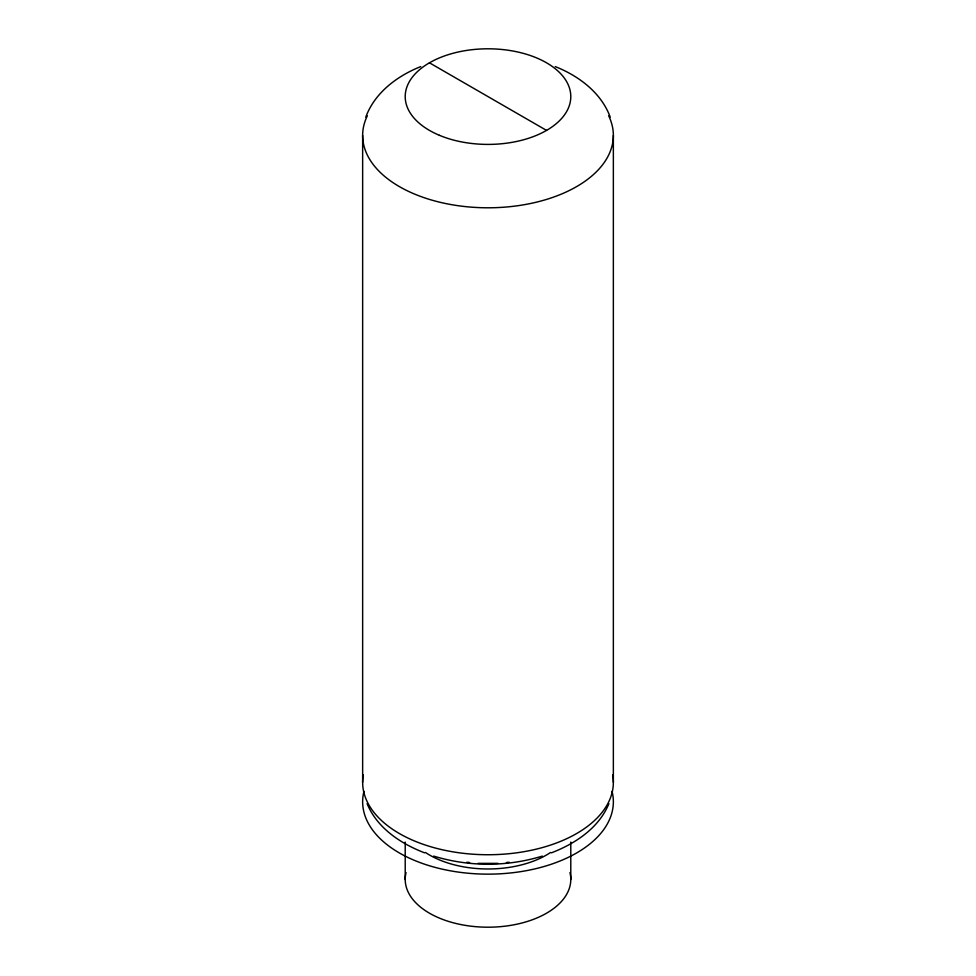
<?xml version="1.0" encoding="UTF-8"?>
<svg xmlns="http://www.w3.org/2000/svg" width="976" height="976" viewBox="0 0 976 976"><rect width="100%" height="100%" fill="white"/><g stroke="black" fill="none" stroke-linecap="round" stroke-linejoin="round"><path stroke-width="1.46" d="M365.768 117.157C374.735 92.683 397.244 75.933 420.741 66.588M608.902 803.663C598.874 828.087 575.193 843.679 551.403 852.841M542.29 856.098C507.191 866.908 468.809 866.908 433.71 856.098M507.727 862.491L506.324 862.699L509.265 862.259M497.943 863.37L478.057 863.37M468.273 862.491L469.676 862.699L466.735 862.259M424.597 852.841C400.807 843.679 377.126 828.087 367.098 803.663M555.259 66.588C578.756 75.933 601.265 92.683 610.232 117.157M429.452 62.806L546.548 130.406M613.355 135.42L613.355 782.362M570.789 842.081L570.789 879.4M405.211 842.081L405.211 879.4M362.645 135.42L362.645 782.362M569.947 872.593A82.789 47.8 0 0 1 488 927.2A82.789 47.8 0 0 1 406.053 872.593M550.574 852.475A82.789 47.8 0 0 1 425.426 852.475M612.05 791.341A125.355 72.37 0 0 1 488 874.142A125.355 72.37 0 0 1 363.95 791.341M612.684 774.883A125.355 72.37 0 0 1 488 854.732A125.355 72.37 0 0 1 363.316 774.883M608.67 115.815A125.355 72.37 0 0 1 488 207.79A125.355 72.37 0 0 1 367.33 115.815M439.42 135.31A82.789 47.8 0 0 0 570.35 101.541A82.789 47.8 0 0 0 454.23 52.96A82.789 47.8 0 0 0 439.42 135.31"/></g></svg>
